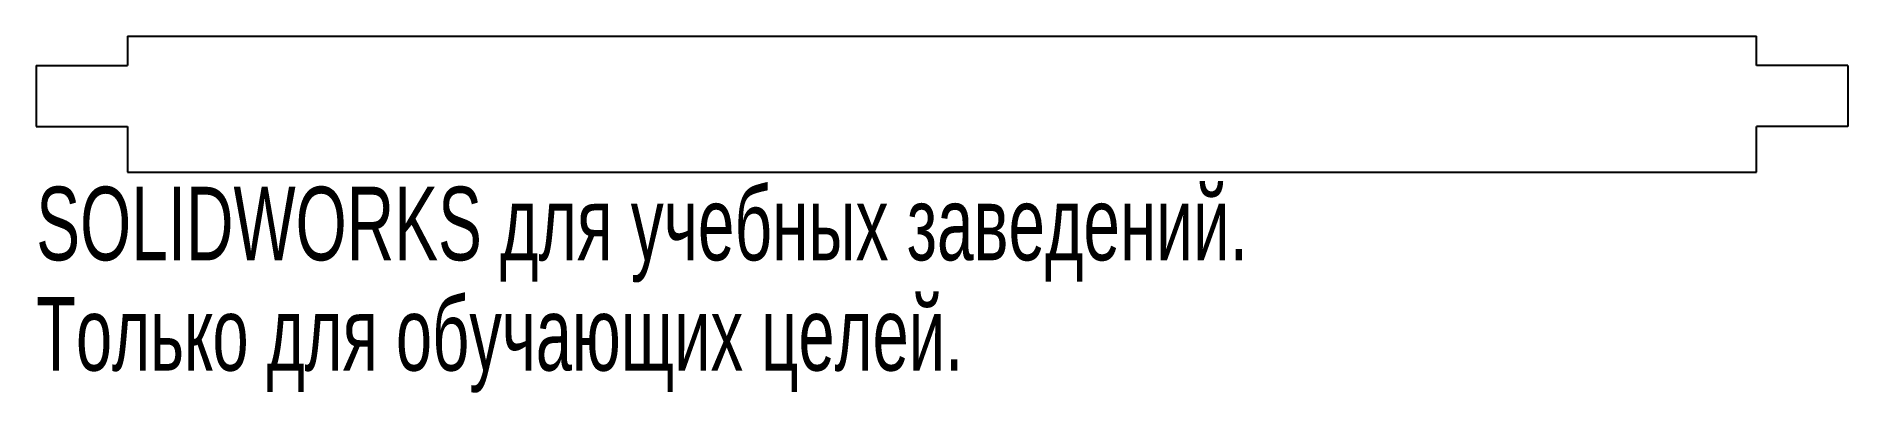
# Model space of a CAD drawing. Extents: x -60 to 60, y -15 to 9.
import ezdxf
from ezdxf.enums import TextEntityAlignment as Align

# ---------------------------------------------------------------- set-up
doc = ezdxf.new("R2010")
doc.units = 0
doc.layers.get('0').update_dxf_attribs({"linetype": 'CONTINUOUS'})

msp = doc.modelspace()

# ---------------------------------------------------------------- linework, layer by layer
at = {"color": 7, "linetype": 'CONTINUOUS'}
for p, q in [((-53.5, 8.93), (53.5, 8.93)), ((-53.5, 8.93), (-53.5, 7)), ((53.5, 7), (53.5, 8.93)), ((-59.5, 7), (-53.5, 7)), ((-59.5, 7), (-59.5, 3)), ((59.5, 7), (53.5, 7)), ((59.5, 7), (59.5, 3)), ((-59.5, 3), (-53.5, 3)), ((-53.5, 3), (-53.5, 0)), ((53.5, 0), (53.5, 3)), ((59.5, 3), (53.5, 3)), ((-53.5, 0), (53.5, 0))]:
    msp.add_line(p, q, dxfattribs=at)

# ---------------------------------------------------------------- texts
for s, width, p in [('SOLIDWORKS для учебных заведений.', 0.668182, (-59.5, -7.25)), ('Только для обучающих целей.', 0.661111, (-59.5, -14.5))]:
    msp.add_text(s, height=4.8336, dxfattribs=dict(at, width=width)).set_placement(p, align=Align.BOTTOM_LEFT)

doc.saveas('drawing.dxf')
